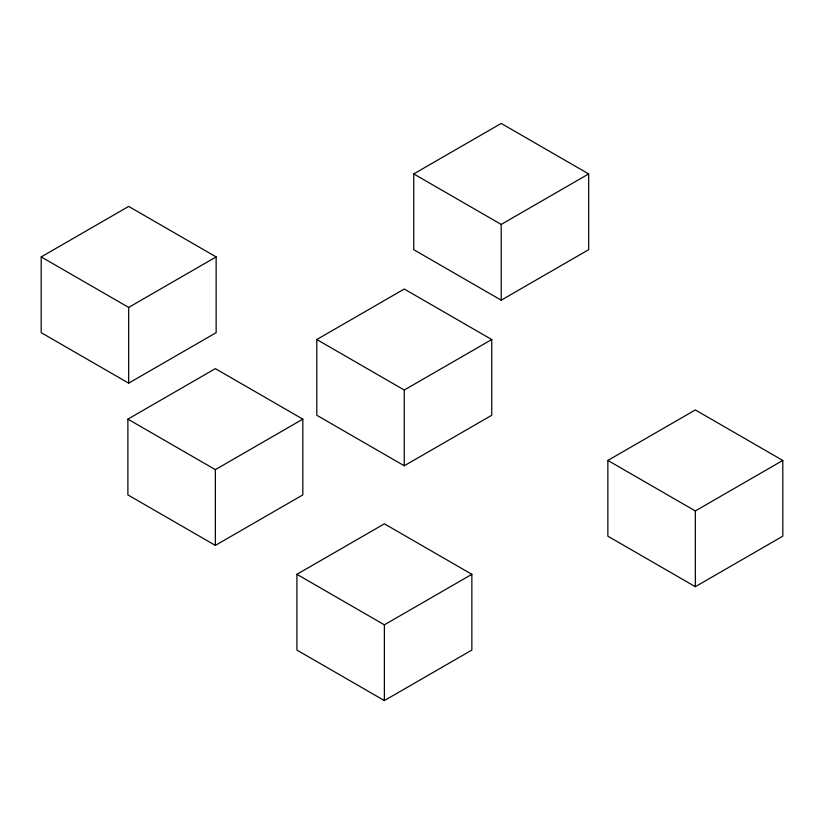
<?xml version="1.0" encoding="UTF-8"?>
<svg xmlns="http://www.w3.org/2000/svg" width="824" height="824" viewBox="0 0 824 824"><rect width="100%" height="100%" fill="white"/><g stroke="black" fill="none" stroke-linecap="round" stroke-linejoin="round"><path stroke-width="1.24" d="M41.2 256.913L128.668 206.412L216.145 256.913L216.145 332.669L128.668 383.17L41.2 332.669L41.2 256.913L128.668 307.414L216.145 256.913M413.73 173.926L501.208 123.425L588.676 173.926L588.676 249.682L501.208 300.183L413.73 249.682L413.73 173.926L501.208 224.427L588.676 173.926M127.885 419.138L215.363 368.637L302.83 419.138L302.83 494.894L215.363 545.395L127.885 494.894L127.885 419.138L215.363 469.639L302.83 419.138M316.797 339.529L404.265 289.028L491.732 339.529L491.732 415.275L404.265 465.776L316.797 415.275L316.797 339.529L404.265 390.03L491.732 339.529M296.908 574.318L384.375 523.817L471.853 574.318L471.853 650.074L384.375 700.575L296.908 650.074L296.908 574.318L384.375 624.819L471.853 574.318M607.855 460.441L695.332 409.94L782.8 460.441L782.8 536.187L695.332 586.688L607.855 536.187L607.855 460.441L695.332 510.942L782.8 460.441M695.332 510.942L695.332 586.688M501.208 224.427L501.208 300.183M404.265 390.03L404.265 465.776M384.375 624.819L384.375 700.575M215.363 469.639L215.363 545.395M128.668 307.414L128.668 383.17"/></g></svg>
